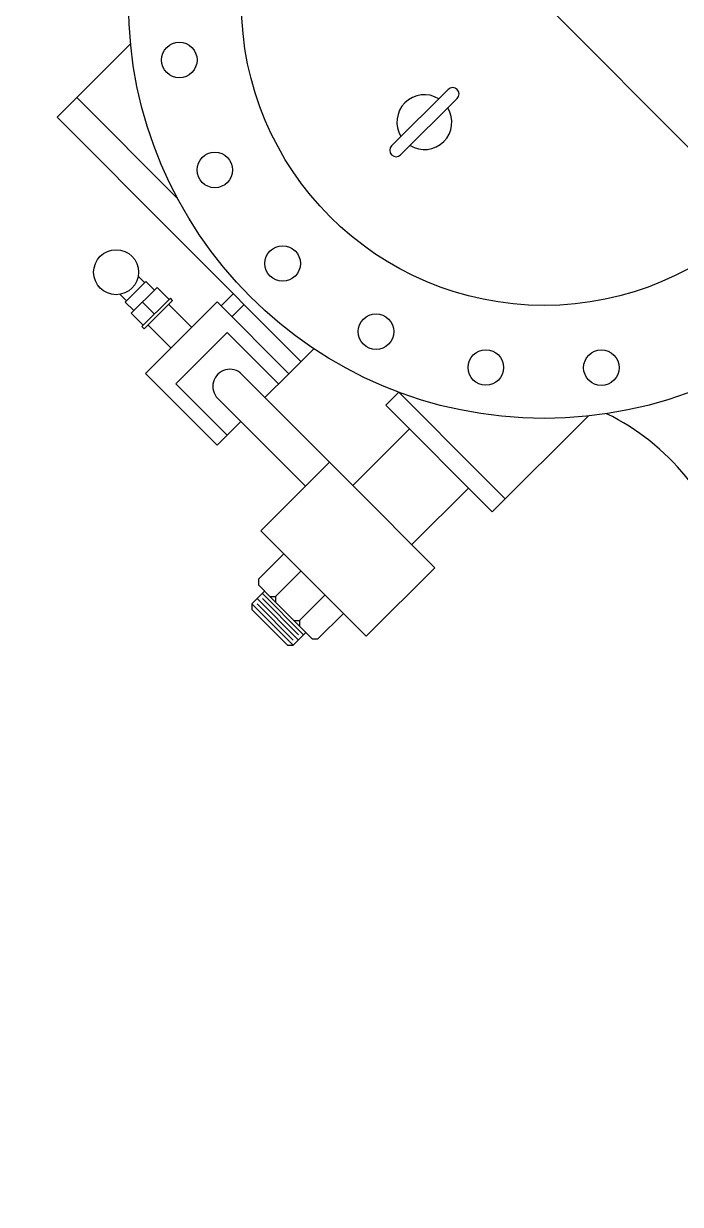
# Model space of a CAD drawing. Header units: inches. Extents: x 72602 to 350810, y -122122 to 43597.
# Drawn here: x 151789 to 152333, y -75351 to -74372 of the extents above; entities that cross this region are included whole.
import ezdxf

# ---------------------------------------------------------------- set-up
doc = ezdxf.new("R2010")
doc.units = ezdxf.units.IN
doc.header["$MEASUREMENT"] = 0
doc.layers.add('M-X-BKGD', color=8, linetype='Continuous')

msp = doc.modelspace()

# ---------------------------------------------------------------- linework, layer by layer
at = {"layer": 'M-X-BKGD', "ltscale": 0.003}
msp.add_line((150231.21, -72366.05), (154098.51, -76233.35), dxfattribs=at)
msp.add_line((150231.21, -72366.05), (154098.51, -76233.35), dxfattribs=at)
at = {"layer": 'M-X-BKGD'}
for p, q in [((151833.08, -74433.68), (151877.62, -74389.26)), ((151833.08, -74433.68), (151877.62, -74389.26)), ((151833.08, -74433.68), (151816.78, -74449.93)), ((151833.08, -74433.68), (151816.78, -74449.93)), ((151916.55, -74517.37), (151833.08, -74433.68)), ((151916.55, -74517.37), (151833.08, -74433.68)), ((152093.9, -74473.66), (152140.74, -74426.95)), ((152093.9, -74473.66), (152140.74, -74426.95)), ((152101.41, -74481.18), (152148.24, -74434.48)), ((152101.41, -74481.18), (152148.24, -74434.48)), ((152018.7, -74652.41), (151816.78, -74449.93)), ((152018.7, -74652.41), (151816.78, -74449.93)), ((151889.31, -74587.18), (151883.93, -74581.78)), ((151889.31, -74587.18), (151883.93, -74581.78)), ((151890.38, -74586.11), (151873.24, -74603.2)), ((151890.38, -74586.11), (151873.24, -74603.2)), ((151899.55, -74591), (151878.11, -74612.38)), ((151899.55, -74591), (151878.11, -74612.38)), ((151897.4, -74593.14), (151890.38, -74586.11)), ((151897.4, -74593.14), (151890.38, -74586.11)), ((151909.49, -74600.97), (151899.55, -74591)), ((151909.49, -74600.97), (151899.55, -74591)), ((151874.32, -74602.13), (151868.93, -74596.73)), ((151874.32, -74602.13), (151868.93, -74596.73)), ((151910.57, -74599.9), (151886.98, -74623.42)), ((151910.57, -74599.9), (151886.98, -74623.42)), ((151912.35, -74601.68), (151888.75, -74625.2)), ((151912.35, -74601.68), (151888.75, -74625.2)), ((151912.35, -74601.68), (151910.57, -74599.9)), ((151912.35, -74601.68), (151910.57, -74599.9)), ((151962.62, -74596.18), (151952.57, -74606.2)), ((151962.62, -74596.18), (151952.57, -74606.2)), ((151880.26, -74610.23), (151873.24, -74603.2)), ((151880.26, -74610.23), (151873.24, -74603.2)), ((151897.37, -74613.06), (151887.42, -74603.09)), ((151897.37, -74613.06), (151887.42, -74603.09)), ((151949.41, -74603.03), (151890, -74662.27)), ((151949.41, -74603.03), (151890, -74662.27)), ((151928.28, -74624.1), (151909.12, -74604.89)), ((151928.28, -74624.1), (151909.12, -74604.89)), ((151949.41, -74603.03), (152008.65, -74662.44)), ((151949.41, -74603.03), (152008.65, -74662.44)), ((151971.69, -74605.26), (151961.63, -74615.29)), ((151971.69, -74605.26), (151961.63, -74615.29)), ((151888.05, -74622.35), (151878.11, -74612.38)), ((151888.05, -74622.35), (151878.11, -74612.38)), ((151888.75, -74625.2), (151886.98, -74623.42)), ((151888.75, -74625.2), (151886.98, -74623.42)), ((151911.14, -74641.2), (151891.98, -74621.99)), ((151911.14, -74641.2), (151891.98, -74621.99)), ((151957.78, -74628.27), (151915.22, -74670.72)), ((151957.78, -74628.27), (151915.22, -74670.72)), ((151957.78, -74628.27), (152000.23, -74670.83)), ((151957.78, -74628.27), (152000.23, -74670.83)), ((152008.65, -74662.44), (152029.41, -74641.74)), ((152008.65, -74662.44), (152029.41, -74641.74)), ((151890, -74662.27), (151949.24, -74721.68)), ((151890, -74662.27), (151949.24, -74721.68)), ((152042.49, -74735.77), (151969.9, -74662.98)), ((152042.49, -74735.77), (151969.9, -74662.98)), ((152008.65, -74662.44), (151988.95, -74682.08)), ((152008.65, -74662.44), (151988.95, -74682.08)), ((151915.22, -74670.72), (151957.67, -74713.28)), ((151915.22, -74670.72), (151957.67, -74713.28)), ((152099.93, -74677.77), (152089.18, -74688.48)), ((152099.93, -74677.77), (152089.18, -74688.48)), ((152168.77, -74746.8), (152099.93, -74677.77)), ((152168.77, -74746.8), (152099.93, -74677.77)), ((152022.49, -74755.72), (151949.89, -74682.93)), ((152022.49, -74755.72), (151949.89, -74682.93)), ((152177.31, -74776.86), (152089.18, -74688.48)), ((152177.31, -74776.86), (152089.18, -74688.48)), ((152256.83, -74697.56), (152177.31, -74776.86)), ((152256.83, -74697.56), (152177.31, -74776.86)), ((151968.94, -74702.03), (151949.24, -74721.68)), ((151968.94, -74702.03), (151949.24, -74721.68)), ((152108.84, -74708.2), (152061.79, -74755.12)), ((152108.84, -74708.2), (152061.79, -74755.12)), ((152042.49, -74735.77), (151985.62, -74792.49)), ((152042.49, -74735.77), (151985.62, -74792.49)), ((152061.79, -74755.12), (152042.49, -74735.77)), ((152061.79, -74755.12), (152042.49, -74735.77)), ((152168.77, -74746.8), (152188.06, -74766.14)), ((152168.77, -74746.8), (152188.06, -74766.14)), ((152129.67, -74823.19), (152061.79, -74755.12)), ((152129.67, -74823.19), (152061.79, -74755.12)), ((152157.65, -74757.15), (152110.6, -74804.07)), ((152157.65, -74757.15), (152110.6, -74804.07)), ((152072.8, -74879.9), (151985.62, -74792.49)), ((152072.8, -74879.9), (151985.62, -74792.49)), ((152004.69, -74811.6), (151983.5, -74832.73)), ((152004.69, -74811.6), (151983.5, -74832.73)), ((152004.69, -74811.6), (152053.96, -74861.01)), ((152004.69, -74811.6), (152053.96, -74861.01)), ((151997.73, -74846.99), (152018.91, -74825.87)), ((151997.73, -74846.99), (152018.91, -74825.87)), ((152129.67, -74823.19), (152072.8, -74879.9)), ((152129.67, -74823.19), (152072.8, -74879.9)), ((151983.5, -74832.73), (151983.49, -74837.38)), ((151983.5, -74832.73), (151983.49, -74837.38)), ((151988.72, -74842.62), (151978.23, -74853.08)), ((151988.72, -74842.62), (151978.23, -74853.08)), ((151983.49, -74837.38), (151994.09, -74848)), ((151983.49, -74837.38), (151994.09, -74848)), ((152021, -74878.77), (151986.83, -74844.51)), ((152021, -74878.77), (151986.83, -74844.51)), ((152017.54, -74866.86), (152038.73, -74845.73)), ((152017.54, -74866.86), (152038.73, -74845.73)), ((151978.23, -74853.08), (151978.23, -74857.73)), ((152012.4, -74887.35), (151978.23, -74853.08)), ((151978.23, -74853.08), (151978.23, -74857.73)), ((152012.4, -74887.35), (151978.23, -74853.08)), ((152016.7, -74883.06), (151982.53, -74848.8)), ((152016.7, -74883.06), (151982.53, -74848.8)), ((152012.41, -74883.06), (151982.53, -74853.09)), ((152012.41, -74883.06), (151982.53, -74853.09)), ((152016.71, -74878.77), (151986.83, -74848.8)), ((152016.71, -74878.77), (151986.83, -74848.8)), ((151993.08, -74846.99), (151997.73, -74846.99)), ((151993.08, -74846.99), (151997.73, -74846.99)), ((151994.09, -74848), (152017.53, -74871.51)), ((151994.09, -74848), (152017.53, -74871.51)), ((151997.73, -74846.99), (151997.72, -74851.64)), ((151997.73, -74846.99), (151997.72, -74851.64)), ((152007.75, -74887.34), (151978.23, -74857.73)), ((152007.75, -74887.34), (151978.23, -74857.73)), ((152053.96, -74861.01), (152032.78, -74882.14)), ((152053.96, -74861.01), (152032.78, -74882.14)), ((152012.89, -74866.86), (152017.54, -74866.86)), ((152012.89, -74866.86), (152017.54, -74866.86)), ((152017.54, -74866.86), (152017.53, -74871.51)), ((152017.54, -74866.86), (152017.53, -74871.51)), ((152017.53, -74871.51), (152028.13, -74882.13)), ((152017.53, -74871.51), (152028.13, -74882.13)), ((152022.89, -74876.89), (152012.4, -74887.35)), ((152022.89, -74876.89), (152012.4, -74887.35)), ((152028.13, -74882.13), (152032.78, -74882.14)), ((152028.13, -74882.13), (152032.78, -74882.14)), ((152007.75, -74887.34), (152012.4, -74887.35)), ((152007.75, -74887.34), (152012.4, -74887.35))]:
    msp.add_line(p, q, dxfattribs=at)
for centre, radius in [((152220.32, -74355.1), 344.4), ((152220.32, -74355.1), 344.4), ((152220.32, -74355.1), 250.8), ((152220.32, -74355.1), 250.8), ((151917.97, -74402.56), 14.72), ((151917.97, -74402.56), 14.72), ((151947.43, -74493.66), 14.72), ((151947.43, -74493.66), 14.72), ((151865.6, -74578.39), 18.64), ((151865.6, -74578.39), 18.64), ((152003.61, -74571.21), 14.72), ((152003.61, -74571.21), 14.72), ((152081, -74627.6), 14.72), ((152081, -74627.6), 14.72), ((152172.03, -74657.32), 14.72), ((152172.03, -74657.32), 14.72), ((152267.78, -74657.45), 14.72), ((152267.78, -74657.45), 14.72)]:
    msp.add_circle(centre, radius, dxfattribs=at)
for centre, radius, start, end in [((152144.49, -74430.72), 5.31, 314.92086, 134.92086), ((152144.49, -74430.72), 5.31, 314.92086, 134.92086), ((152121.07, -74454.07), 22.73, 58.43828, 211.40343), ((152121.07, -74454.07), 22.73, 58.43828, 211.40343), ((152121.07, -74454.07), 22.73, 238.43828, 31.40343), ((152121.07, -74454.07), 22.73, 238.43828, 31.40343), ((152097.66, -74477.42), 5.31, 134.92086, 314.92086), ((152097.66, -74477.42), 5.31, 134.92086, 314.92086), ((151959.9, -74672.95), 14.13, 44.92086, 224.92086), ((151959.9, -74672.95), 14.13, 44.92086, 224.92086), ((152186.16, -74871.72), 195.98, 14.57737, 63.99845), ((152186.16, -74871.72), 195.98, 14.57737, 63.99845)]:
    msp.add_arc(centre, radius, start, end, dxfattribs=at)

doc.saveas('drawing.dxf')
